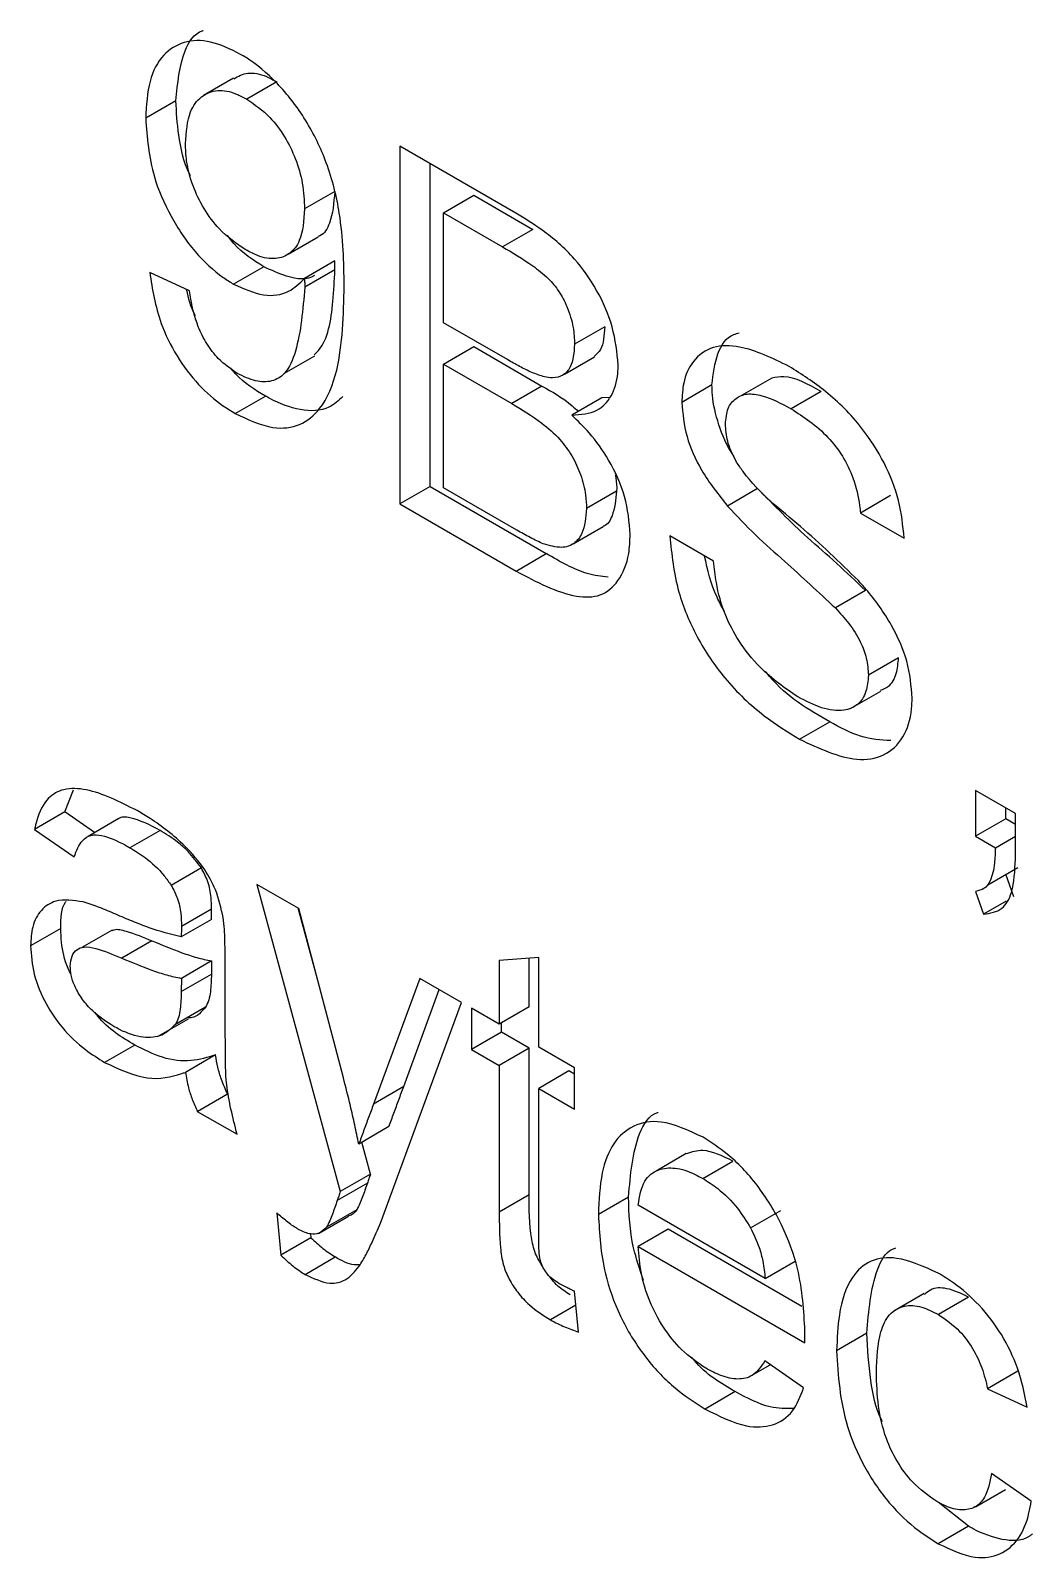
# Model space of a CAD drawing. Extents: x 75 to 2075, y 25 to 1460.
# Drawn here: x 1936.61 to 1941.98, y 1015.64 to 1023.83 of the extents above; entities that cross this region are included whole.
import ezdxf

# ---------------------------------------------------------------- set-up
doc = ezdxf.new("R2010")
doc.units = 0
doc.header["$LTSCALE"] = 5
doc.linetypes.add('SLD-KATı', pattern=[0])
doc.layers.get('0').update_dxf_attribs({"linetype": 'CONTINUOUS'})

msp = doc.modelspace()

# ---------------------------------------------------------------- linework, layer by layer
at = {"color": 7, "linetype": 'SLD-KATı'}
for p, q in [((1937.6957, 1023.58), (1937.534, 1023.4867)), ((1937.9277, 1023.5606), (1937.7661, 1023.4673)), ((1937.3862, 1023.458), (1937.2246, 1023.3647)), ((1939.2086, 1022.8558), (1938.587, 1023.2147)), ((1938.587, 1023.2147), (1938.587, 1021.2973)), ((1938.7486, 1021.3906), (1938.7486, 1023.1214)), ((1938.2377, 1022.9719), (1938.0761, 1022.8786)), ((1938.8211, 1022.8583), (1938.9828, 1022.9516)), ((1938.9828, 1022.9516), (1939.2991, 1022.769)), ((1938.8211, 1022.2683), (1938.8211, 1022.8583)), ((1938.8211, 1022.8583), (1939.1375, 1022.6757)), ((1939.2991, 1022.769), (1939.1375, 1022.6757)), ((1937.9881, 1022.6354), (1938.1497, 1022.7287)), ((1938.2377, 1022.5997), (1938.0761, 1022.5064)), ((1937.4588, 1022.4403), (1937.2459, 1022.5386)), ((1937.8575, 1022.5687), (1937.6959, 1022.4754)), ((1938.2387, 1022.5522), (1938.0771, 1022.4589)), ((1939.1634, 1022.0707), (1938.8211, 1022.2683)), ((1939.6852, 1022.2465), (1939.5236, 1022.1531)), ((1938.8211, 1022.0471), (1938.9828, 1022.1404)), ((1938.9828, 1022.1404), (1939.3486, 1021.9292)), ((1937.969, 1021.998), (1938.1307, 1022.0913)), ((1938.8211, 1021.3834), (1938.8211, 1022.0471)), ((1938.8211, 1022.0471), (1939.187, 1021.8359)), ((1939.4689, 1021.9932), (1939.6306, 1022.0865)), ((1940.5802, 1021.972), (1940.4186, 1021.8787)), ((1937.7046, 1021.7821), (1937.8662, 1021.8754)), ((1939.3486, 1021.9292), (1939.187, 1021.8359)), ((1939.6703, 1021.8664), (1939.5087, 1021.7731)), ((1939.7105, 1021.8674), (1939.6703, 1021.8664)), ((1940.26, 1021.935), (1940.0984, 1021.8417)), ((1940.8457, 1021.9007), (1940.6841, 1021.8074)), ((1938.7486, 1021.3906), (1938.587, 1021.2973)), ((1938.7486, 1021.3906), (1939.3719, 1021.0308)), ((1939.214, 1021.1566), (1938.8211, 1021.3834)), ((1940.5051, 1021.3791), (1940.3435, 1021.2858)), ((1938.587, 1021.2973), (1939.2103, 1020.9375)), ((1939.7491, 1021.3661), (1939.5875, 1021.2728)), ((1941.2179, 1021.3417), (1941.0563, 1021.2484)), ((1941.0563, 1021.2484), (1941.2905, 1021.1132)), ((1939.5154, 1021.0828), (1939.677, 1021.1761)), ((1940.2687, 1020.9902), (1940.0345, 1021.1254)), ((1939.2103, 1020.9375), (1939.3719, 1021.0308)), ((1941.0836, 1020.8327), (1940.9219, 1020.7394)), ((1941.2605, 1020.4717), (1941.0989, 1020.3784)), ((1941.0036, 1020.2007), (1941.1652, 1020.2941)), ((1940.73, 1020.0356), (1940.8916, 1020.1289)), ((1936.7902, 1019.646), (1936.8374, 1019.7649)), ((1941.8865, 1019.6383), (1941.6736, 1019.7612)), ((1941.6736, 1019.7612), (1941.6736, 1019.5154)), ((1941.8353, 1019.6087), (1941.8353, 1019.6679)), ((1936.7902, 1019.646), (1936.6285, 1019.5527)), ((1936.9503, 1019.5351), (1936.7902, 1019.646)), ((1937.0771, 1019.6083), (1936.9155, 1019.515)), ((1941.8353, 1019.6087), (1941.6736, 1019.5154)), ((1941.8865, 1019.5791), (1941.8353, 1019.6087)), ((1941.8865, 1019.3925), (1941.8865, 1019.6383)), ((1936.6285, 1019.5527), (1936.8414, 1019.4053)), ((1937.3017, 1019.5474), (1937.1401, 1019.4541)), ((1941.6736, 1019.5154), (1941.7794, 1019.4544)), ((1941.7794, 1019.4544), (1941.8865, 1019.5162)), ((1937.5229, 1019.3456), (1937.3613, 1019.2522)), ((1941.7385, 1019.2558), (1941.9001, 1019.3491)), ((1938.0458, 1019.1279), (1937.8206, 1019.2579)), ((1937.8206, 1019.2579), (1938.2677, 1017.6105)), ((1941.8778, 1019.1908), (1941.8359, 1019.312)), ((1941.6736, 1019.2204), (1941.7162, 1019.0975)), ((1941.8365, 1019.167), (1941.7162, 1019.0975)), ((1937.5778, 1019.1257), (1937.4162, 1019.0324)), ((1938.1347, 1018.7895), (1938.0423, 1019.1299)), ((1938.284, 1018.2211), (1938.0458, 1019.1279)), ((1936.7689, 1019.0219), (1936.6073, 1018.9286)), ((1937.0444, 1019.0128), (1936.8828, 1018.9195)), ((1937.5768, 1019.069), (1937.4152, 1018.9757)), ((1937.2575, 1018.9557), (1937.0959, 1018.8624)), ((1937.5778, 1018.8472), (1937.4162, 1018.7539)), ((1937.5778, 1018.8472), (1937.5768, 1018.7763)), ((1937.6503, 1018.5634), (1937.6503, 1018.8634)), ((1939.332, 1018.8662), (1939.1192, 1018.8493)), ((1939.1192, 1018.8493), (1939.1192, 1018.5082)), ((1939.2808, 1018.6015), (1939.2808, 1018.8622)), ((1939.332, 1018.3853), (1939.332, 1018.8662)), ((1937.4152, 1018.683), (1937.5768, 1018.7763)), ((1937.4162, 1018.7539), (1937.4152, 1018.683)), ((1938.6934, 1018.754), (1938.446, 1018.0803)), ((1938.9176, 1018.6246), (1938.6934, 1018.754)), ((1938.6076, 1018.1736), (1938.7985, 1018.6934)), ((1937.5452, 1018.6002), (1937.3836, 1018.5069)), ((1938.4829, 1017.4414), (1938.9176, 1018.6246)), ((1939.1192, 1018.5082), (1938.9702, 1018.5943)), ((1938.9702, 1018.5943), (1938.9702, 1018.373)), ((1939.2808, 1018.6015), (1939.1192, 1018.5082)), ((1937.2918, 1018.4443), (1937.4534, 1018.5376)), ((1939.1318, 1018.4663), (1939.1318, 1018.5155)), ((1939.1318, 1018.4663), (1938.9702, 1018.373)), ((1939.2808, 1018.3803), (1939.1318, 1018.4663)), ((1937.166, 1018.3966), (1937.0044, 1018.3033)), ((1937.5991, 1018.3433), (1937.4375, 1018.25)), ((1938.9702, 1018.373), (1939.1192, 1018.287)), ((1939.2808, 1018.3803), (1939.1192, 1018.287)), ((1939.2808, 1017.5941), (1939.2808, 1018.3803)), ((1939.5236, 1018.2747), (1939.332, 1018.3853)), ((1939.1192, 1018.287), (1939.1192, 1017.5008)), ((1939.5236, 1018.0535), (1939.5236, 1018.2747)), ((1939.4937, 1018.2574), (1939.332, 1018.1641)), ((1939.5236, 1018.2401), (1939.4937, 1018.2574)), ((1937.5013, 1018.041), (1937.663, 1018.1343)), ((1938.6076, 1018.1736), (1938.446, 1018.0803)), ((1939.332, 1017.369), (1939.332, 1018.1641)), ((1939.332, 1018.1641), (1939.5236, 1018.0535)), ((1937.5013, 1018.041), (1937.7142, 1017.9181)), ((1938.5284, 1017.9589), (1938.3668, 1017.8656)), ((1938.4293, 1017.7038), (1938.3829, 1017.8749)), ((1940.1225, 1017.8143), (1939.9609, 1017.721)), ((1940.2111, 1017.6812), (1940.3728, 1017.7745)), ((1938.4293, 1017.7038), (1938.2677, 1017.6105)), ((1938.4127, 1017.6562), (1938.251, 1017.5629)), ((1939.2808, 1017.5941), (1939.1192, 1017.5008)), ((1939.813, 1017.5818), (1939.6513, 1017.4885)), ((1940.5454, 1017.1441), (1939.8642, 1017.5373)), ((1937.9271, 1017.4964), (1937.9484, 1017.2698)), ((1938.1503, 1017.3866), (1938.3119, 1017.4799)), ((1938.3558, 1017.5139), (1938.1942, 1017.4206)), ((1940.4673, 1017.4158), (1940.6289, 1017.5091)), ((1938.11, 1017.3631), (1937.9484, 1017.2698)), ((1938.108, 1017.3841), (1938.11, 1017.3631)), ((1940.0258, 1017.4094), (1939.8642, 1017.3161)), ((1940.7424, 1016.9957), (1940.0258, 1017.4094)), ((1939.8642, 1017.3161), (1940.7573, 1016.8005)), ((1938.0787, 1017.1669), (1938.2404, 1017.2602)), ((1940.5454, 1017.1441), (1940.707, 1017.2374)), ((1939.5449, 1016.8578), (1939.5236, 1017.0764)), ((1941.3968, 1017.064), (1941.2351, 1016.9707)), ((1941.636, 1017.0452), (1941.4744, 1016.9519)), ((1939.5309, 1017.0018), (1939.3949, 1016.9233)), ((1941.0902, 1016.851), (1940.9286, 1016.7577)), ((1940.7516, 1016.558), (1940.5431, 1016.703)), ((1940.456, 1016.6157), (1940.5722, 1016.6827)), ((1941.8991, 1016.6475), (1941.7375, 1016.5542)), ((1940.3851, 1016.5383), (1940.2234, 1016.445)), ((1941.7375, 1016.5542), (1941.9504, 1016.4559)), ((1941.9717, 1015.952), (1941.7588, 1016.0995)), ((1941.6722, 1015.9213), (1941.8338, 1016.0146)), ((1941.635, 1015.8167), (1941.4733, 1015.9452)), ((1941.635, 1015.8167), (1941.4734, 1015.7234))]:
    msp.add_line(p, q, dxfattribs=at)
for points, knots in [([(1937.3862, 1023.458), (1937.3954, 1023.5527), (1937.4106, 1023.7083), (1937.4848, 1023.8211), (1937.5307, 1023.8345), (1937.5319, 1023.8349)], [0, 0, 0, 0, 0.602165, 0.990024, 1, 1, 1, 1]), ([(1937.7335, 1023.7074), (1937.6789, 1023.7342), (1937.5709, 1023.7872), (1937.4258, 1023.781), (1937.3108, 1023.7096), (1937.2355, 1023.5683), (1937.2283, 1023.4339), (1937.2246, 1023.3647)], [0, 0, 0, 0, 0.194167, 0.383888, 0.573031, 0.780237, 1, 1, 1, 1]), ([(1938.289, 1022.4668), (1938.2864, 1022.5936), (1938.2822, 1022.8031), (1938.2075, 1023.1127), (1938.0887, 1023.359), (1937.9354, 1023.5573), (1937.8093, 1023.662), (1937.7431, 1023.7017), (1937.7335, 1023.7074)], [0, 0, 0, 0, 0.296139, 0.489465, 0.653609, 0.81831, 0.973767, 1, 1, 1, 1]), ([(1937.6972, 1023.5769), (1937.7209, 1023.59), (1937.7699, 1023.617), (1937.8557, 1023.5988), (1937.9092, 1023.5704), (1937.9277, 1023.5606)], [0, 0, 0, 0, 0.379198, 0.785653, 1, 1, 1, 1]), ([(1937.4375, 1023.2288), (1937.4419, 1023.2899), (1937.4494, 1023.3938), (1937.5188, 1023.4861), (1937.6046, 1023.5221), (1937.6939, 1023.5058), (1937.7476, 1023.4772), (1937.7661, 1023.4673)], [0, 0, 0, 0, 0.295784, 0.5023, 0.708926, 0.8995, 1, 1, 1, 1]), ([(1937.4649, 1023.0556), (1937.4635, 1023.0582), (1937.4272, 1023.1296), (1937.3969, 1023.2734), (1937.3897, 1023.398), (1937.3862, 1023.458)], [0, 0, 0, 0, 0.019573, 0.528073, 1, 1, 1, 1]), ([(1937.7661, 1023.4673), (1937.8088, 1023.4381), (1937.8828, 1023.3875), (1937.972, 1023.2674), (1938.0325, 1023.1449), (1938.0706, 1023.0097), (1938.0742, 1022.9238), (1938.0761, 1022.8786)], [0, 0, 0, 0, 0.239271, 0.414848, 0.589887, 0.783868, 1, 1, 1, 1]), ([(1937.2246, 1023.3647), (1937.2319, 1023.2617), (1937.2441, 1023.0918), (1937.3539, 1022.8367), (1937.4829, 1022.6454), (1937.6063, 1022.5304), (1937.6771, 1022.487), (1937.6959, 1022.4754)], [0, 0, 0, 0, 0.318936, 0.525471, 0.732194, 0.928831, 1, 1, 1, 1]), ([(1937.7608, 1022.6592), (1937.7116, 1022.6925), (1937.6297, 1022.748), (1937.5336, 1022.8788), (1937.4721, 1023.0062), (1937.4415, 1023.1273), (1937.4387, 1023.1987), (1937.4375, 1023.2288)], [0, 0, 0, 0, 0.279794, 0.46577, 0.651272, 0.853192, 1, 1, 1, 1]), ([(1938.2377, 1022.9719), (1938.2328, 1022.9119), (1938.2248, 1022.816), (1938.1809, 1022.7421), (1938.1519, 1022.7321), (1938.1485, 1022.7309)], [0, 0, 0, 0, 0.595704, 0.953162, 1, 1, 1, 1]), ([(1938.0761, 1022.8786), (1938.072, 1022.8171), (1938.0654, 1022.7186), (1938.0009, 1022.6348), (1937.9228, 1022.6053), (1937.8377, 1022.6186), (1937.782, 1022.648), (1937.7608, 1022.6592)], [0, 0, 0, 0, 0.310702, 0.497142, 0.683315, 0.879024, 1, 1, 1, 1]), ([(1939.7578, 1022.0418), (1939.7509, 1022.109), (1939.7376, 1022.239), (1939.6498, 1022.4437), (1939.5177, 1022.6294), (1939.3628, 1022.7616), (1939.256, 1022.8269), (1939.2086, 1022.8558)], [0, 0, 0, 0, 0.2089632, 0.4037065, 0.5908145, 0.8187679, 1, 1, 1, 1]), ([(1937.8575, 1022.5687), (1937.801, 1022.6033), (1937.7309, 1022.6462), (1937.6741, 1022.7223), (1937.6631, 1022.737)], [0, 0, 0, 0, 0.806442, 1, 1, 1, 1]), ([(1938.2387, 1022.5522), (1938.2386, 1022.5562), (1938.2385, 1022.5641), (1938.2382, 1022.5799), (1938.2379, 1022.5918), (1938.2377, 1022.5997)], [0, 0, 0, 0, 0.250003, 0.500007, 1, 1, 1, 1]), ([(1939.1375, 1022.6757), (1939.1914, 1022.6435), (1939.2738, 1022.5944), (1939.3772, 1022.5153), (1939.4419, 1022.4385), (1939.4889, 1022.3465), (1939.5193, 1022.2469), (1939.5223, 1022.1827), (1939.5236, 1022.1531)], [0, 0, 0, 0, 0.300687, 0.459697, 0.579258, 0.699296, 0.861555, 1, 1, 1, 1]), ([(1937.2459, 1022.5386), (1937.2603, 1022.4479), (1937.2839, 1022.2992), (1937.3872, 1022.0867), (1937.5038, 1021.9331), (1937.6152, 1021.8368), (1937.682, 1021.7959), (1937.7046, 1021.7821)], [0, 0, 0, 0, 0.310878, 0.510335, 0.709984, 0.901953, 1, 1, 1, 1]), ([(1938.1293, 1022.522), (1938.1292, 1022.5219), (1938.0918, 1022.4951), (1937.9944, 1022.5051), (1937.8984, 1022.5498), (1937.8575, 1022.5687)], [0, 0, 0, 0, 0.002104, 0.576007, 1, 1, 1, 1]), ([(1938.127, 1022.0965), (1938.1352, 1022.1041), (1938.1997, 1022.1641), (1938.2279, 1022.3365), (1938.2359, 1022.4957), (1938.2387, 1022.5522)], [0, 0, 0, 0, 0.085598, 0.675515, 1, 1, 1, 1]), ([(1937.49, 1022.3074), (1937.4898, 1022.3078), (1937.465, 1022.3524), (1937.4544, 1022.4), (1937.4438, 1022.4471)], [0, 0, 0, 0, 0.008928, 1, 1, 1, 1]), ([(1937.7155, 1021.997), (1937.6807, 1022.0208), (1937.6215, 1022.0611), (1937.5492, 1022.1546), (1937.495, 1022.2652), (1937.4701, 1022.3625), (1937.461, 1022.4251), (1937.4588, 1022.4403)], [0, 0, 0, 0, 0.259407, 0.440192, 0.620716, 0.908039, 1, 1, 1, 1]), ([(1937.6959, 1022.4754), (1937.7506, 1022.451), (1937.8579, 1022.4032), (1937.9914, 1022.4232), (1938.0494, 1022.4801), (1938.0761, 1022.5064)], [0, 0, 0, 0, 0.359589, 0.705201, 1, 1, 1, 1]), ([(1937.7046, 1021.7821), (1937.7734, 1021.7498), (1937.8984, 1021.691), (1938.0554, 1021.7127), (1938.1802, 1021.8127), (1938.2785, 1022.0588), (1938.2849, 1022.3091), (1938.289, 1022.4668)], [0, 0, 0, 0, 0.171492, 0.311174, 0.450499, 0.653781, 1, 1, 1, 1]), ([(1938.0771, 1022.4589), (1938.0672, 1022.3393), (1938.0528, 1022.1664), (1937.9839, 1021.9972), (1937.903, 1021.95), (1937.8142, 1021.9491), (1937.7488, 1021.9809), (1937.7155, 1021.997)], [0, 0, 0, 0, 0.427646, 0.617883, 0.74424, 0.870105, 1, 1, 1, 1]), ([(1938.0761, 1022.5064), (1938.0762, 1022.5024), (1938.0764, 1022.4945), (1938.0768, 1022.4786), (1938.077, 1022.4668), (1938.0771, 1022.4589)], [0, 0, 0, 0, 0.250003, 0.500007, 1, 1, 1, 1]), ([(1939.6852, 1022.2465), (1939.6825, 1022.2006), (1939.6783, 1022.1325), (1939.6413, 1022.0992), (1939.6292, 1022.0884)], [0, 0, 0, 0, 0.672648, 1, 1, 1, 1]), ([(1940.26, 1021.935), (1940.2669, 1021.9936), (1940.2804, 1022.1083), (1940.3432, 1022.1993), (1940.3964, 1022.2115), (1940.4065, 1022.2138)], [0, 0, 0, 0, 0.457519, 0.896836, 1, 1, 1, 1]), ([(1939.5236, 1022.1531), (1939.52, 1022.1085), (1939.5144, 1022.0379), (1939.464, 1021.9833), (1939.4135, 1021.9698), (1939.3774, 1021.9758), (1939.363, 1021.9782)], [0, 0, 0, 0, 0.3933, 0.621251, 0.849159, 1, 1, 1, 1]), ([(1940.6748, 1022.034), (1940.5843, 1022.078), (1940.4407, 1022.1477), (1940.2616, 1022.1478), (1940.1576, 1022.0753), (1940.1052, 1021.9635), (1940.1004, 1021.8769), (1940.0984, 1021.8417)], [0, 0, 0, 0, 0.3293932, 0.5222721, 0.7170653, 0.8849362, 1, 1, 1, 1]), ([(1939.363, 1021.9782), (1939.3401, 1021.9854), (1939.2959, 1021.9994), (1939.2288, 1022.0341), (1939.1852, 1022.0585), (1939.1634, 1022.0707)], [0, 0, 0, 0, 0.3495785, 0.6742556, 1, 1, 1, 1]), ([(1939.5087, 1021.7731), (1939.5566, 1021.7764), (1939.6423, 1021.7823), (1939.7255, 1021.8691), (1939.755, 1021.9634), (1939.7572, 1022.0268), (1939.7578, 1022.0418)], [0, 0, 0, 0, 0.354816, 0.633898, 0.913256, 1, 1, 1, 1]), ([(1941.2905, 1021.1132), (1941.2838, 1021.1797), (1941.2708, 1021.3101), (1941.1893, 1021.52), (1941.0548, 1021.7283), (1940.875, 1021.9065), (1940.7404, 1021.9922), (1940.6748, 1022.034)], [0, 0, 0, 0, 0.185364, 0.363051, 0.540851, 0.776078, 1, 1, 1, 1]), ([(1937.8662, 1021.8754), (1937.8101, 1021.9085), (1937.7444, 1021.9472), (1937.6883, 1022.015), (1937.6801, 1022.0249)], [0, 0, 0, 0, 0.853713, 1, 1, 1, 1]), ([(1940.8457, 1021.9007), (1940.7757, 1021.9389), (1940.6795, 1021.9914), (1940.6017, 1021.9753), (1940.5806, 1021.971)], [0, 0, 0, 0, 0.728325, 1, 1, 1, 1]), ([(1938.2811, 1021.8733), (1938.2577, 1021.8512), (1938.1984, 1021.7952), (1938.0581, 1021.791), (1937.9368, 1021.8365), (1937.8739, 1021.8712), (1937.8662, 1021.8754)], [0, 0, 0, 0, 0.239528, 0.607439, 0.952059, 1, 1, 1, 1]), ([(1939.3486, 1021.9292), (1939.4033, 1021.8988), (1939.4696, 1021.862), (1939.5323, 1021.8034), (1939.5433, 1021.7931)], [0, 0, 0, 0, 0.824425, 1, 1, 1, 1]), ([(1940.3765, 1021.5557), (1940.3748, 1021.5581), (1940.3386, 1021.6074), (1940.2928, 1021.7235), (1940.2622, 1021.8501), (1940.2605, 1021.9171), (1940.26, 1021.935)], [0, 0, 0, 0, 0.021008, 0.434367, 0.848374, 1, 1, 1, 1]), ([(1940.3325, 1021.7242), (1940.3352, 1021.7544), (1940.3404, 1021.8143), (1940.3865, 1021.8668), (1940.4486, 1021.8923), (1940.5503, 1021.8779), (1940.6314, 1021.8352), (1940.6841, 1021.8074)], [0, 0, 0, 0, 0.169678, 0.335966, 0.497688, 0.67307, 1, 1, 1, 1]), ([(1939.187, 1021.8359), (1939.2411, 1021.8033), (1939.3284, 1021.7507), (1939.4399, 1021.6542), (1939.5123, 1021.5561), (1939.5598, 1021.4517), (1939.5847, 1021.3542), (1939.5867, 1021.2967), (1939.5875, 1021.2728)], [0, 0, 0, 0, 0.28693, 0.463972, 0.602568, 0.741175, 0.892381, 1, 1, 1, 1]), ([(1940.0984, 1021.8417), (1940.1036, 1021.7816), (1940.1139, 1021.6636), (1940.2048, 1021.4598), (1940.2947, 1021.347), (1940.3435, 1021.2858)], [0, 0, 0, 0, 0.321608, 0.631908, 1, 1, 1, 1]), ([(1940.6841, 1021.8074), (1940.7523, 1021.7634), (1940.8516, 1021.6993), (1940.9632, 1021.5549), (1941.0248, 1021.426), (1941.0489, 1021.3218), (1941.055, 1021.2616), (1941.0563, 1021.2484)], [0, 0, 0, 0, 0.376791, 0.54891, 0.721242, 0.938798, 1, 1, 1, 1]), ([(1939.8216, 1021.1338), (1939.8163, 1021.2006), (1939.8059, 1021.3294), (1939.7172, 1021.526), (1939.6124, 1021.6726), (1939.5402, 1021.7425), (1939.5087, 1021.7731)], [0, 0, 0, 0, 0.301223, 0.580763, 0.816999, 1, 1, 1, 1]), ([(1940.3921, 1021.5204), (1940.375, 1021.5541), (1940.3419, 1021.6193), (1940.3338, 1021.6882), (1940.3327, 1021.7207), (1940.3325, 1021.7242)], [0, 0, 0, 0, 0.486663, 0.945377, 1, 1, 1, 1]), ([(1939.7407, 1021.4529), (1939.7419, 1021.4482), (1939.75, 1021.4175), (1939.7495, 1021.3897), (1939.7491, 1021.3661)], [0, 0, 0, 0, 0.153072, 1, 1, 1, 1]), ([(1941.045, 1020.8862), (1940.9433, 1020.9853), (1940.74, 1021.1834), (1940.5012, 1021.3613), (1940.4036, 1021.5037), (1940.3921, 1021.5204)], [0, 0, 0, 0, 0.469317, 0.937659, 1, 1, 1, 1]), ([(1941.0836, 1020.8327), (1941.0323, 1020.8821), (1940.9298, 1020.9807), (1940.7325, 1021.148), (1940.5936, 1021.2892), (1940.5051, 1021.3791)], [0, 0, 0, 0, 0.267083, 0.533257, 1, 1, 1, 1]), ([(1939.7491, 1021.3661), (1939.7441, 1021.3196), (1939.7358, 1021.2437), (1939.7009, 1021.1849), (1939.6778, 1021.1778), (1939.6764, 1021.1774)], [0, 0, 0, 0, 0.59761, 0.975754, 1, 1, 1, 1]), ([(1939.5875, 1021.2728), (1939.5832, 1021.2249), (1939.5761, 1021.1466), (1939.5223, 1021.0796), (1939.4504, 1021.0558), (1939.3897, 1021.0738), (1939.356, 1021.0838)], [0, 0, 0, 0, 0.326364, 0.532875, 0.740914, 1, 1, 1, 1]), ([(1940.3435, 1021.2858), (1940.3935, 1021.2327), (1940.4932, 1021.1269), (1940.6898, 1020.9557), (1940.8316, 1020.8236), (1940.9219, 1020.7394)], [0, 0, 0, 0, 0.267084, 0.533293, 1, 1, 1, 1]), ([(1939.2103, 1020.9375), (1939.3203, 1020.8791), (1939.4797, 1020.7946), (1939.6686, 1020.7965), (1939.7655, 1020.882), (1939.8161, 1021.0016), (1939.8202, 1021.0989), (1939.8216, 1021.1338)], [0, 0, 0, 0, 0.3714639, 0.5377575, 0.7055263, 0.8944745, 1, 1, 1, 1]), ([(1939.356, 1021.0838), (1939.3442, 1021.0887), (1939.3207, 1021.0984), (1939.2732, 1021.123), (1939.2377, 1021.1432), (1939.214, 1021.1566)], [0, 0, 0, 0, 0.250264, 0.5006, 1, 1, 1, 1]), ([(1940.0345, 1021.1254), (1940.0442, 1021.0265), (1940.0614, 1020.8509), (1940.1739, 1020.5797), (1940.3333, 1020.3431), (1940.5289, 1020.1602), (1940.6666, 1020.0749), (1940.73, 1020.0356)], [0, 0, 0, 0, 0.234431, 0.416208, 0.598793, 0.815155, 1, 1, 1, 1]), ([(1939.7037, 1020.9038), (1939.6666, 1020.9085), (1939.5607, 1020.9219), (1939.4463, 1020.9879), (1939.3719, 1021.0308)], [0, 0, 0, 0, 0.349992, 1, 1, 1, 1]), ([(1940.3274, 1020.7213), (1940.3134, 1020.7463), (1940.2596, 1020.8425), (1940.2372, 1020.9433), (1940.2207, 1021.0179)], [0, 0, 0, 0, 0.260425, 1, 1, 1, 1]), ([(1940.7197, 1020.2628), (1940.6506, 1020.3103), (1940.5374, 1020.3881), (1940.4065, 1020.552), (1940.3217, 1020.7108), (1940.2832, 1020.8586), (1940.2728, 1020.9525), (1940.2687, 1020.9902)], [0, 0, 0, 0, 0.30465, 0.499303, 0.658052, 0.862596, 1, 1, 1, 1]), ([(1941.333, 1020.2563), (1941.3278, 1020.3212), (1941.3177, 1020.4472), (1941.2247, 1020.659), (1941.1233, 1020.7988), (1941.0586, 1020.871), (1941.045, 1020.8862)], [0, 0, 0, 0, 0.304386, 0.590757, 0.914079, 1, 1, 1, 1]), ([(1940.9219, 1020.7394), (1940.9466, 1020.7124), (1940.9963, 1020.6581), (1941.0557, 1020.565), (1941.0932, 1020.4659), (1941.0969, 1020.4085), (1941.0989, 1020.3784)], [0, 0, 0, 0, 0.265336, 0.533414, 0.754919, 1, 1, 1, 1]), ([(1941.1629, 1020.2983), (1941.1779, 1020.3042), (1941.2164, 1020.3193), (1941.252, 1020.3809), (1941.2578, 1020.4429), (1941.2605, 1020.4717)], [0, 0, 0, 0, 0.256805, 0.654574, 1, 1, 1, 1]), ([(1940.8916, 1020.1289), (1940.7783, 1020.194), (1940.656, 1020.2641), (1940.5539, 1020.3905), (1940.5465, 1020.3997)], [0, 0, 0, 0, 0.927667, 1, 1, 1, 1]), ([(1941.0989, 1020.3784), (1941.0961, 1020.3486), (1941.0902, 1020.2838), (1941.044, 1020.2156), (1940.9615, 1020.182), (1940.8487, 1020.1966), (1940.7627, 1020.2407), (1940.7197, 1020.2628)], [0, 0, 0, 0, 0.153283, 0.33306, 0.515426, 0.757383, 1, 1, 1, 1]), ([(1940.73, 1020.0356), (1940.8354, 1019.9865), (1940.9983, 1019.9107), (1941.1871, 1019.9396), (1941.2904, 1020.036), (1941.3298, 1020.1572), (1941.3324, 1020.2368), (1941.333, 1020.2563)], [0, 0, 0, 0, 0.361322, 0.558126, 0.756052, 0.940377, 1, 1, 1, 1]), ([(1941.2186, 1020.0284), (1941.1653, 1020.0316), (1941.0612, 1020.0378), (1940.9472, 1020.099), (1940.8916, 1020.1289)], [0, 0, 0, 0, 0.5123674, 1, 1, 1, 1]), ([(1937.1784, 1019.6532), (1937.0859, 1019.6999), (1936.9482, 1019.7694), (1936.7867, 1019.7759), (1936.6906, 1019.7217), (1936.648, 1019.6335), (1936.6324, 1019.5687), (1936.6285, 1019.5527)], [0, 0, 0, 0, 0.381352, 0.567555, 0.726289, 0.932644, 1, 1, 1, 1]), ([(1937.64, 1019.0794), (1937.629, 1019.1292), (1937.6099, 1019.2158), (1937.5354, 1019.353), (1937.4148, 1019.4909), (1937.288, 1019.5879), (1937.2016, 1019.6394), (1937.1784, 1019.6532)], [0, 0, 0, 0, 0.1994546, 0.3466788, 0.5540572, 0.880346, 1, 1, 1, 1]), ([(1937.3017, 1019.5474), (1937.2479, 1019.5752), (1937.1701, 1019.6154), (1937.0925, 1019.622), (1937.0775, 1019.6083), (1937.0773, 1019.608)], [0, 0, 0, 0, 0.689525, 0.994833, 1, 1, 1, 1]), ([(1936.8414, 1019.4053), (1936.8538, 1019.438), (1936.8734, 1019.4897), (1936.9284, 1019.5259), (1937.0075, 1019.5215), (1937.0807, 1019.4876), (1937.1319, 1019.4587), (1937.1401, 1019.4541)], [0, 0, 0, 0, 0.279416, 0.442135, 0.605276, 0.936788, 1, 1, 1, 1]), ([(1937.5229, 1019.3456), (1937.5001, 1019.3765), (1937.4609, 1019.4297), (1937.3839, 1019.4959), (1937.333, 1019.5278), (1937.3017, 1019.5474)], [0, 0, 0, 0, 0.34859, 0.60015, 1, 1, 1, 1]), ([(1937.1401, 1019.4541), (1937.167, 1019.4374), (1937.2298, 1019.3986), (1937.3077, 1019.3288), (1937.349, 1019.2698), (1937.3613, 1019.2522)], [0, 0, 0, 0, 0.345213, 0.805181, 1, 1, 1, 1]), ([(1941.7794, 1019.4544), (1941.7783, 1019.4263), (1941.7757, 1019.3617), (1941.7597, 1019.2823), (1941.7221, 1019.2309), (1941.6894, 1019.2238), (1941.6736, 1019.2204)], [0, 0, 0, 0, 0.25743, 0.59355, 0.803542, 1, 1, 1, 1]), ([(1937.5778, 1019.1257), (1937.5772, 1019.1461), (1937.5759, 1019.1924), (1937.5632, 1019.2686), (1937.5357, 1019.3212), (1937.5229, 1019.3456)], [0, 0, 0, 0, 0.296105, 0.673457, 1, 1, 1, 1]), ([(1941.7162, 1019.0975), (1941.7518, 1019.1032), (1941.8195, 1019.114), (1941.8795, 1019.2252), (1941.8839, 1019.33), (1941.8865, 1019.3925)], [0, 0, 0, 0, 0.309277, 0.587752, 1, 1, 1, 1]), ([(1937.3613, 1019.2522), (1937.3732, 1019.2299), (1937.3995, 1019.1804), (1937.414, 1019.1037), (1937.4155, 1019.0553), (1937.4162, 1019.0324)], [0, 0, 0, 0, 0.300025, 0.66691, 1, 1, 1, 1]), ([(1936.8893, 1019.1633), (1936.8375, 1019.171), (1936.7504, 1019.1839), (1936.6606, 1019.1249), (1936.614, 1019.0397), (1936.6094, 1018.9635), (1936.6073, 1018.9286)], [0, 0, 0, 0, 0.341138, 0.573347, 0.804941, 1, 1, 1, 1]), ([(1936.7689, 1019.0219), (1936.7696, 1019.077), (1936.7703, 1019.1342), (1936.7967, 1019.1645), (1936.7976, 1019.1655)], [0, 0, 0, 0, 0.964887, 1, 1, 1, 1]), ([(1937.0643, 1019.0976), (1937.035, 1019.11), (1936.991, 1019.1285), (1936.9325, 1019.1508), (1936.9037, 1019.1591), (1936.8893, 1019.1633)], [0, 0, 0, 0, 0.49916, 0.749313, 1, 1, 1, 1]), ([(1937.4152, 1018.9757), (1937.3579, 1018.9905), (1937.2717, 1019.0127), (1937.1536, 1019.0595), (1937.0941, 1019.0849), (1937.0643, 1019.0976)], [0, 0, 0, 0, 0.496844, 0.748289, 1, 1, 1, 1]), ([(1937.5768, 1019.069), (1937.5769, 1019.0737), (1937.577, 1019.0832), (1937.5773, 1019.1021), (1937.5776, 1019.1162), (1937.5778, 1019.1257)], [0, 0, 0, 0, 0.2500879, 0.5001759, 1, 1, 1, 1]), ([(1937.6503, 1018.8634), (1937.65, 1018.8947), (1937.6495, 1018.9456), (1937.6474, 1019.017), (1937.6425, 1019.0586), (1937.64, 1019.0794)], [0, 0, 0, 0, 0.443026, 0.720976, 1, 1, 1, 1]), ([(1936.8249, 1018.7743), (1936.8195, 1018.7849), (1936.7901, 1018.8418), (1936.7728, 1018.9298), (1936.7699, 1018.9975), (1936.7689, 1019.0219)], [0, 0, 0, 0, 0.127874, 0.685719, 1, 1, 1, 1]), ([(1937.0452, 1019.0111), (1937.0484, 1019.0125), (1937.0691, 1019.0213), (1937.1433, 1019.0016), (1937.2116, 1018.9741), (1937.2575, 1018.9557)], [0, 0, 0, 0, 0.057187, 0.367912, 1, 1, 1, 1]), ([(1937.4162, 1019.0324), (1937.4162, 1019.0276), (1937.4161, 1019.0181), (1937.4155, 1018.9994), (1937.4153, 1018.9852), (1937.4152, 1018.9757)], [0, 0, 0, 0, 0.2501249, 0.5002091, 1, 1, 1, 1]), ([(1936.6073, 1018.9286), (1936.6106, 1018.8787), (1936.6173, 1018.7783), (1936.6835, 1018.6204), (1936.7802, 1018.4773), (1936.8917, 1018.3734), (1936.97, 1018.3247), (1937.0044, 1018.3033)], [0, 0, 0, 0, 0.209342, 0.421152, 0.601941, 0.825003, 1, 1, 1, 1]), ([(1936.8201, 1018.8195), (1936.822, 1018.8382), (1936.8257, 1018.8758), (1936.8536, 1018.9102), (1936.8976, 1018.9267), (1936.9803, 1018.9111), (1937.0495, 1018.8819), (1937.0959, 1018.8624)], [0, 0, 0, 0, 0.14185, 0.284625, 0.418595, 0.61021, 1, 1, 1, 1]), ([(1937.2575, 1018.9557), (1937.3114, 1018.9333), (1937.3923, 1018.8997), (1937.4993, 1018.8638), (1937.5516, 1018.8527), (1937.5778, 1018.8472)], [0, 0, 0, 0, 0.4980416, 0.7484764, 1, 1, 1, 1]), ([(1937.0959, 1018.8624), (1937.1497, 1018.84), (1937.2307, 1018.8064), (1937.3377, 1018.7705), (1937.39, 1018.7594), (1937.4162, 1018.7539)], [0, 0, 0, 0, 0.4980416, 0.7484764, 1, 1, 1, 1]), ([(1937.053, 1018.4965), (1937.014, 1018.5213), (1936.9553, 1018.5587), (1936.8838, 1018.6394), (1936.8448, 1018.7067), (1936.8229, 1018.7699), (1936.821, 1018.8035), (1936.8201, 1018.8195)], [0, 0, 0, 0, 0.364248, 0.548916, 0.73488, 0.874247, 1, 1, 1, 1]), ([(1937.5768, 1018.7763), (1937.5758, 1018.7444), (1937.5742, 1018.6961), (1937.5639, 1018.6361), (1937.5515, 1018.6123), (1937.5452, 1018.6002)], [0, 0, 0, 0, 0.489245, 0.741162, 1, 1, 1, 1]), ([(1937.4152, 1018.683), (1937.4141, 1018.6511), (1937.4125, 1018.6028), (1937.4022, 1018.5428), (1937.3899, 1018.519), (1937.3836, 1018.5069)], [0, 0, 0, 0, 0.489245, 0.741162, 1, 1, 1, 1]), ([(1937.5452, 1018.6002), (1937.5241, 1018.5749), (1937.4986, 1018.5444), (1937.4588, 1018.5416), (1937.452, 1018.5411)], [0, 0, 0, 0, 0.828925, 1, 1, 1, 1]), ([(1937.166, 1018.3966), (1937.0955, 1018.4379), (1937.0191, 1018.4826), (1936.9579, 1018.5639), (1936.9532, 1018.5701)], [0, 0, 0, 0, 0.923857, 1, 1, 1, 1]), ([(1937.3836, 1018.5069), (1937.361, 1018.4847), (1937.3153, 1018.4399), (1937.2089, 1018.4317), (1937.1175, 1018.461), (1937.0636, 1018.4907), (1937.053, 1018.4965)], [0, 0, 0, 0, 0.289618, 0.585077, 0.918137, 1, 1, 1, 1]), ([(1937.7142, 1017.9181), (1937.6915, 1018.0081), (1937.6511, 1018.1679), (1937.652, 1018.3748), (1937.6509, 1018.5005), (1937.6503, 1018.5634)], [0, 0, 0, 0, 0.391266, 0.69525, 1, 1, 1, 1]), ([(1937.5991, 1018.3433), (1937.5561, 1018.3302), (1937.4698, 1018.304), (1937.3206, 1018.3186), (1937.216, 1018.3714), (1937.166, 1018.3966)], [0, 0, 0, 0, 0.34102, 0.684816, 1, 1, 1, 1]), ([(1937.663, 1018.1343), (1937.6515, 1018.1601), (1937.6305, 1018.2076), (1937.6097, 1018.2784), (1937.6027, 1018.3215), (1937.5991, 1018.3433)], [0, 0, 0, 0, 0.368014, 0.680416, 1, 1, 1, 1]), ([(1937.0044, 1018.3033), (1937.0824, 1018.267), (1937.2335, 1018.1968), (1937.3674, 1018.2267), (1937.4308, 1018.2478), (1937.4375, 1018.25)], [0, 0, 0, 0, 0.488632, 0.946157, 1, 1, 1, 1]), ([(1937.4375, 1018.25), (1937.4422, 1018.2225), (1937.4505, 1018.1748), (1937.4729, 1018.1039), (1937.4918, 1018.0622), (1937.5013, 1018.041)], [0, 0, 0, 0, 0.400831, 0.696969, 1, 1, 1, 1]), ([(1938.3668, 1017.8656), (1938.3597, 1017.8997), (1938.3456, 1017.9679), (1938.3189, 1018.0862), (1938.297, 1018.1709), (1938.284, 1018.2211)], [0, 0, 0, 0, 0.289561, 0.579155, 1, 1, 1, 1]), ([(1938.5284, 1017.9589), (1938.5373, 1017.9832), (1938.5548, 1018.0312), (1938.5812, 1018.1028), (1938.5988, 1018.15), (1938.6076, 1018.1736)], [0, 0, 0, 0, 0.3381222, 0.6690612, 1, 1, 1, 1]), ([(1938.446, 1018.0803), (1938.437, 1018.0562), (1938.4192, 1018.0084), (1938.3928, 1017.9368), (1938.3755, 1017.8893), (1938.3668, 1017.8656)], [0, 0, 0, 0, 0.338121, 0.66906, 1, 1, 1, 1]), ([(1939.813, 1017.5818), (1939.8233, 1017.7015), (1939.8391, 1017.8855), (1939.9226, 1018.0209), (1939.9701, 1018.0355), (1939.9709, 1018.0357)], [0, 0, 0, 0, 0.646304, 0.994181, 1, 1, 1, 1]), ([(1940.2121, 1017.9019), (1940.1352, 1017.9382), (1939.9998, 1018.0022), (1939.8349, 1017.9723), (1939.7248, 1017.8764), (1939.6609, 1017.709), (1939.6547, 1017.5656), (1939.6513, 1017.4885)], [0, 0, 0, 0, 0.238843, 0.420255, 0.60132, 0.785857, 1, 1, 1, 1]), ([(1940.7583, 1016.8629), (1940.7525, 1016.9725), (1940.7429, 1017.1538), (1940.6428, 1017.432), (1940.5096, 1017.6487), (1940.3571, 1017.8092), (1940.2558, 1017.874), (1940.2121, 1017.9019)], [0, 0, 0, 0, 0.292546, 0.48387, 0.675575, 0.860151, 1, 1, 1, 1]), ([(1940.3728, 1017.7745), (1940.3166, 1017.8016), (1940.2239, 1017.8462), (1940.1515, 1017.8226), (1940.1229, 1017.8132)], [0, 0, 0, 0, 0.605348, 1, 1, 1, 1]), ([(1938.4293, 1017.7038), (1938.4279, 1017.6999), (1938.4251, 1017.692), (1938.4195, 1017.6761), (1938.4154, 1017.6642), (1938.4127, 1017.6562)], [0, 0, 0, 0, 0.250001, 0.500001, 1, 1, 1, 1]), ([(1939.8642, 1017.5373), (1939.8721, 1017.5848), (1939.8869, 1017.6733), (1939.9675, 1017.733), (1940.0626, 1017.7431), (1940.1466, 1017.7165), (1940.1973, 1017.6888), (1940.2111, 1017.6812)], [0, 0, 0, 0, 0.26686, 0.497851, 0.698822, 0.917598, 1, 1, 1, 1]), ([(1938.2677, 1017.6105), (1938.2663, 1017.6066), (1938.2635, 1017.5987), (1938.2579, 1017.5828), (1938.2538, 1017.5709), (1938.251, 1017.5629)], [0, 0, 0, 0, 0.250001, 0.500001, 1, 1, 1, 1]), ([(1938.4127, 1017.6562), (1938.4043, 1017.6315), (1938.3916, 1017.5944), (1938.3732, 1017.5463), (1938.3616, 1017.5247), (1938.3558, 1017.5139)], [0, 0, 0, 0, 0.49891, 0.749025, 1, 1, 1, 1]), ([(1940.2111, 1017.6812), (1940.2378, 1017.6643), (1940.3019, 1017.6237), (1940.3937, 1017.5333), (1940.4446, 1017.452), (1940.4673, 1017.4158)], [0, 0, 0, 0, 0.283535, 0.680519, 1, 1, 1, 1]), ([(1938.251, 1017.5629), (1938.2426, 1017.5382), (1938.23, 1017.5011), (1938.2116, 1017.453), (1938.2, 1017.4314), (1938.1942, 1017.4206)], [0, 0, 0, 0, 0.49891, 0.749025, 1, 1, 1, 1]), ([(1939.3541, 1017.2059), (1939.3415, 1017.2262), (1939.3119, 1017.2737), (1939.2786, 1017.414), (1939.2798, 1017.5169), (1939.2808, 1017.5941)], [0, 0, 0, 0, 0.156519, 0.367568, 1, 1, 1, 1]), ([(1939.8937, 1017.1334), (1939.8735, 1017.1925), (1939.82, 1017.3491), (1939.8157, 1017.4926), (1939.813, 1017.5818)], [0, 0, 0, 0, 0.377761, 1, 1, 1, 1]), ([(1938.0338, 1017.4141), (1938.0248, 1017.4196), (1938.0066, 1017.4306), (1937.9708, 1017.4581), (1937.9445, 1017.4811), (1937.9271, 1017.4964)], [0, 0, 0, 0, 0.250658, 0.501443, 1, 1, 1, 1]), ([(1938.3558, 1017.5139), (1938.3442, 1017.4982), (1938.3321, 1017.482), (1938.3125, 1017.4805), (1938.3117, 1017.4804)], [0, 0, 0, 0, 0.962221, 1, 1, 1, 1]), ([(1938.3691, 1017.2109), (1938.3816, 1017.2313), (1938.4065, 1017.2721), (1938.4434, 1017.3502), (1938.4681, 1017.4074), (1938.4829, 1017.4414)], [0, 0, 0, 0, 0.288157, 0.576126, 1, 1, 1, 1]), ([(1939.1192, 1017.5008), (1939.12, 1017.4382), (1939.1211, 1017.3469), (1939.1361, 1017.2242), (1939.1714, 1017.1399), (1939.2196, 1017.0652), (1939.2954, 1016.9853), (1939.3567, 1016.9471), (1939.3949, 1016.9233)], [0, 0, 0, 0, 0.3015, 0.439766, 0.55015, 0.659863, 0.787872, 1, 1, 1, 1]), ([(1939.6513, 1017.4885), (1939.6569, 1017.3846), (1939.6662, 1017.2101), (1939.7615, 1016.9401), (1939.8918, 1016.7269), (1940.0533, 1016.5545), (1940.1664, 1016.4817), (1940.2234, 1016.445)], [0, 0, 0, 0, 0.272978, 0.458358, 0.644454, 0.820522, 1, 1, 1, 1]), ([(1938.1942, 1017.4206), (1938.1815, 1017.4073), (1938.1591, 1017.3837), (1938.1061, 1017.3798), (1938.0638, 1017.3974), (1938.0384, 1017.4115), (1938.0338, 1017.4141)], [0, 0, 0, 0, 0.340267, 0.600438, 0.928786, 1, 1, 1, 1]), ([(1938.11, 1017.3631), (1938.1206, 1017.3533), (1938.1419, 1017.3335), (1938.185, 1017.2962), (1938.2182, 1017.2746), (1938.2404, 1017.2602)], [0, 0, 0, 0, 0.2506, 0.501338, 1, 1, 1, 1]), ([(1939.4401, 1017.1184), (1939.4264, 1017.127), (1939.4036, 1017.1413), (1939.3734, 1017.1721), (1939.3527, 1017.2058), (1939.3307, 1017.266), (1939.3327, 1017.3187), (1939.3322, 1017.3597), (1939.332, 1017.369)], [0, 0, 0, 0, 0.179327, 0.29673, 0.414371, 0.53717, 0.894909, 1, 1, 1, 1]), ([(1940.4673, 1017.4158), (1940.4842, 1017.381), (1940.5129, 1017.3219), (1940.5357, 1017.2293), (1940.5419, 1017.175), (1940.5454, 1017.1441)], [0, 0, 0, 0, 0.38065, 0.647269, 1, 1, 1, 1]), ([(1940.2268, 1016.6643), (1940.1827, 1016.6941), (1940.101, 1016.7492), (1939.9963, 1016.8808), (1939.9209, 1017.0238), (1939.8765, 1017.1745), (1939.8683, 1017.2686), (1939.8642, 1017.3161)], [0, 0, 0, 0, 0.22349, 0.41354, 0.603329, 0.799902, 1, 1, 1, 1]), ([(1941.0902, 1016.851), (1941.1004, 1016.9703), (1941.1157, 1017.148), (1941.1919, 1017.292), (1941.2403, 1017.3074), (1941.2464, 1017.3093)], [0, 0, 0, 0, 0.641197, 0.9547, 1, 1, 1, 1]), ([(1937.9484, 1017.2698), (1937.959, 1017.26), (1937.9802, 1017.2402), (1938.0234, 1017.2029), (1938.0566, 1017.1813), (1938.0787, 1017.1669)], [0, 0, 0, 0, 0.2506, 0.501338, 1, 1, 1, 1]), ([(1938.0787, 1017.1669), (1938.1246, 1017.1454), (1938.2039, 1017.1083), (1938.3054, 1017.1335), (1938.3462, 1017.1831), (1938.3691, 1017.2109)], [0, 0, 0, 0, 0.376138, 0.650596, 1, 1, 1, 1]), ([(1938.3736, 1017.2186), (1938.3632, 1017.2178), (1938.3229, 1017.2146), (1938.2755, 1017.2408), (1938.2404, 1017.2602)], [0, 0, 0, 0, 0.257172, 1, 1, 1, 1]), ([(1941.4731, 1017.1739), (1941.3968, 1017.2085), (1941.2673, 1017.2671), (1941.1067, 1017.2493), (1940.9937, 1017.1483), (1940.9369, 1016.9723), (1940.9311, 1016.8234), (1940.9286, 1016.7577)], [0, 0, 0, 0, 0.2416268, 0.4103176, 0.579909, 0.8145293, 1, 1, 1, 1]), ([(1939.4995, 1017.058), (1939.4767, 1017.0723), (1939.4329, 1017.0999), (1939.3951, 1017.1475), (1939.377, 1017.1704)], [0, 0, 0, 0, 0.518874, 1, 1, 1, 1]), ([(1939.5236, 1017.0764), (1939.5167, 1017.0796), (1939.5028, 1017.086), (1939.475, 1017.0994), (1939.4541, 1017.1108), (1939.4401, 1017.1184)], [0, 0, 0, 0, 0.250077, 0.500167, 1, 1, 1, 1]), ([(1941.9504, 1016.4559), (1941.9365, 1016.5251), (1941.9105, 1016.6546), (1941.8168, 1016.8481), (1941.6953, 1017.0072), (1941.5752, 1017.111), (1941.5007, 1017.1569), (1941.4731, 1017.1739)], [0, 0, 0, 0, 0.243166, 0.454647, 0.66652, 0.876322, 1, 1, 1, 1]), ([(1941.636, 1017.0452), (1941.5965, 1017.0639), (1941.5234, 1017.0985), (1941.4409, 1017.0953), (1941.4099, 1017.0679), (1941.3999, 1017.059)], [0, 0, 0, 0, 0.442204, 0.819229, 1, 1, 1, 1]), ([(1941.1415, 1016.6414), (1941.1445, 1016.7179), (1941.1493, 1016.8369), (1941.2064, 1016.9582), (1941.2852, 1017.0038), (1941.3799, 1016.9997), (1941.4443, 1016.9672), (1941.4744, 1016.9519)], [0, 0, 0, 0, 0.326411, 0.507248, 0.689466, 0.854611, 1, 1, 1, 1]), ([(1941.4744, 1016.9519), (1941.5133, 1016.9251), (1941.5799, 1016.8791), (1941.6598, 1016.7715), (1941.712, 1016.6634), (1941.7289, 1016.5912), (1941.7375, 1016.5542)], [0, 0, 0, 0, 0.314629, 0.539291, 0.764143, 1, 1, 1, 1]), ([(1939.3949, 1016.9233), (1939.4075, 1016.9163), (1939.4328, 1016.9021), (1939.483, 1016.8799), (1939.5202, 1016.8667), (1939.5449, 1016.8578)], [0, 0, 0, 0, 0.250344, 0.500798, 1, 1, 1, 1]), ([(1940.7573, 1016.8005), (1940.7574, 1016.8057), (1940.7576, 1016.8161), (1940.758, 1016.8369), (1940.7582, 1016.8525), (1940.7583, 1016.8629)], [0, 0, 0, 0, 0.250002, 0.500004, 1, 1, 1, 1]), ([(1941.1739, 1016.3758), (1941.1726, 1016.3783), (1941.1367, 1016.4514), (1941.1031, 1016.6202), (1941.0948, 1016.7685), (1941.0902, 1016.851)], [0, 0, 0, 0, 0.015986, 0.452751, 1, 1, 1, 1]), ([(1940.3851, 1016.5383), (1940.3074, 1016.5834), (1940.2242, 1016.6316), (1940.1546, 1016.7177), (1940.15, 1016.7233)], [0, 0, 0, 0, 0.93398, 1, 1, 1, 1]), ([(1940.5431, 1016.703), (1940.5232, 1016.6729), (1940.4877, 1016.6195), (1940.4004, 1016.5997), (1940.313, 1016.6188), (1940.2541, 1016.6499), (1940.2268, 1016.6643)], [0, 0, 0, 0, 0.3100193, 0.5513237, 0.7912297, 1, 1, 1, 1]), ([(1940.9286, 1016.7577), (1940.9364, 1016.6248), (1940.9482, 1016.424), (1941.0714, 1016.1336), (1941.2051, 1015.9375), (1941.3471, 1015.8023), (1941.4374, 1015.7459), (1941.4734, 1015.7234)], [0, 0, 0, 0, 0.351148, 0.530198, 0.709605, 0.884436, 1, 1, 1, 1]), ([(1941.4661, 1015.9489), (1941.421, 1015.9801), (1941.3431, 1016.034), (1941.2502, 1016.1617), (1941.1828, 1016.3038), (1941.1467, 1016.47), (1941.1433, 1016.5824), (1941.1415, 1016.6414)], [0, 0, 0, 0, 0.217033, 0.375424, 0.533781, 0.755233, 1, 1, 1, 1]), ([(1940.2234, 1016.445), (1940.2991, 1016.4071), (1940.4279, 1016.3425), (1940.59, 1016.35), (1940.6985, 1016.422), (1940.7343, 1016.5135), (1940.7516, 1016.558)], [0, 0, 0, 0, 0.3251787, 0.5540073, 0.7831874, 1, 1, 1, 1]), ([(1940.6973, 1016.4477), (1940.6563, 1016.4471), (1940.5589, 1016.4456), (1940.4488, 1016.5043), (1940.3851, 1016.5383)], [0, 0, 0, 0, 0.4203188, 1, 1, 1, 1]), ([(1941.7588, 1016.0995), (1941.7495, 1016.0537), (1941.7341, 1015.9783), (1941.6737, 1015.9133), (1941.5992, 1015.8984), (1941.5264, 1015.9164), (1941.4813, 1015.9407), (1941.4661, 1015.9489)], [0, 0, 0, 0, 0.302264, 0.498607, 0.695287, 0.897683, 1, 1, 1, 1]), ([(1941.4734, 1015.7234), (1941.541, 1015.6916), (1941.6612, 1015.635), (1941.8099, 1015.6587), (1941.9097, 1015.7436), (1941.9552, 1015.8548), (1941.968, 1015.9304), (1941.9717, 1015.952)], [0, 0, 0, 0, 0.273692, 0.487338, 0.700964, 0.914559, 1, 1, 1, 1]), ([(1941.9781, 1015.7763), (1941.9703, 1015.7697), (1941.9289, 1015.7348), (1941.8172, 1015.7378), (1941.7047, 1015.7784), (1941.6437, 1015.812), (1941.635, 1015.8167)], [0, 0, 0, 0, 0.09713, 0.517484, 0.93161, 1, 1, 1, 1])]:
    msp.add_open_spline(points, degree=3, knots=knots, dxfattribs=at)

doc.saveas('drawing.dxf')
